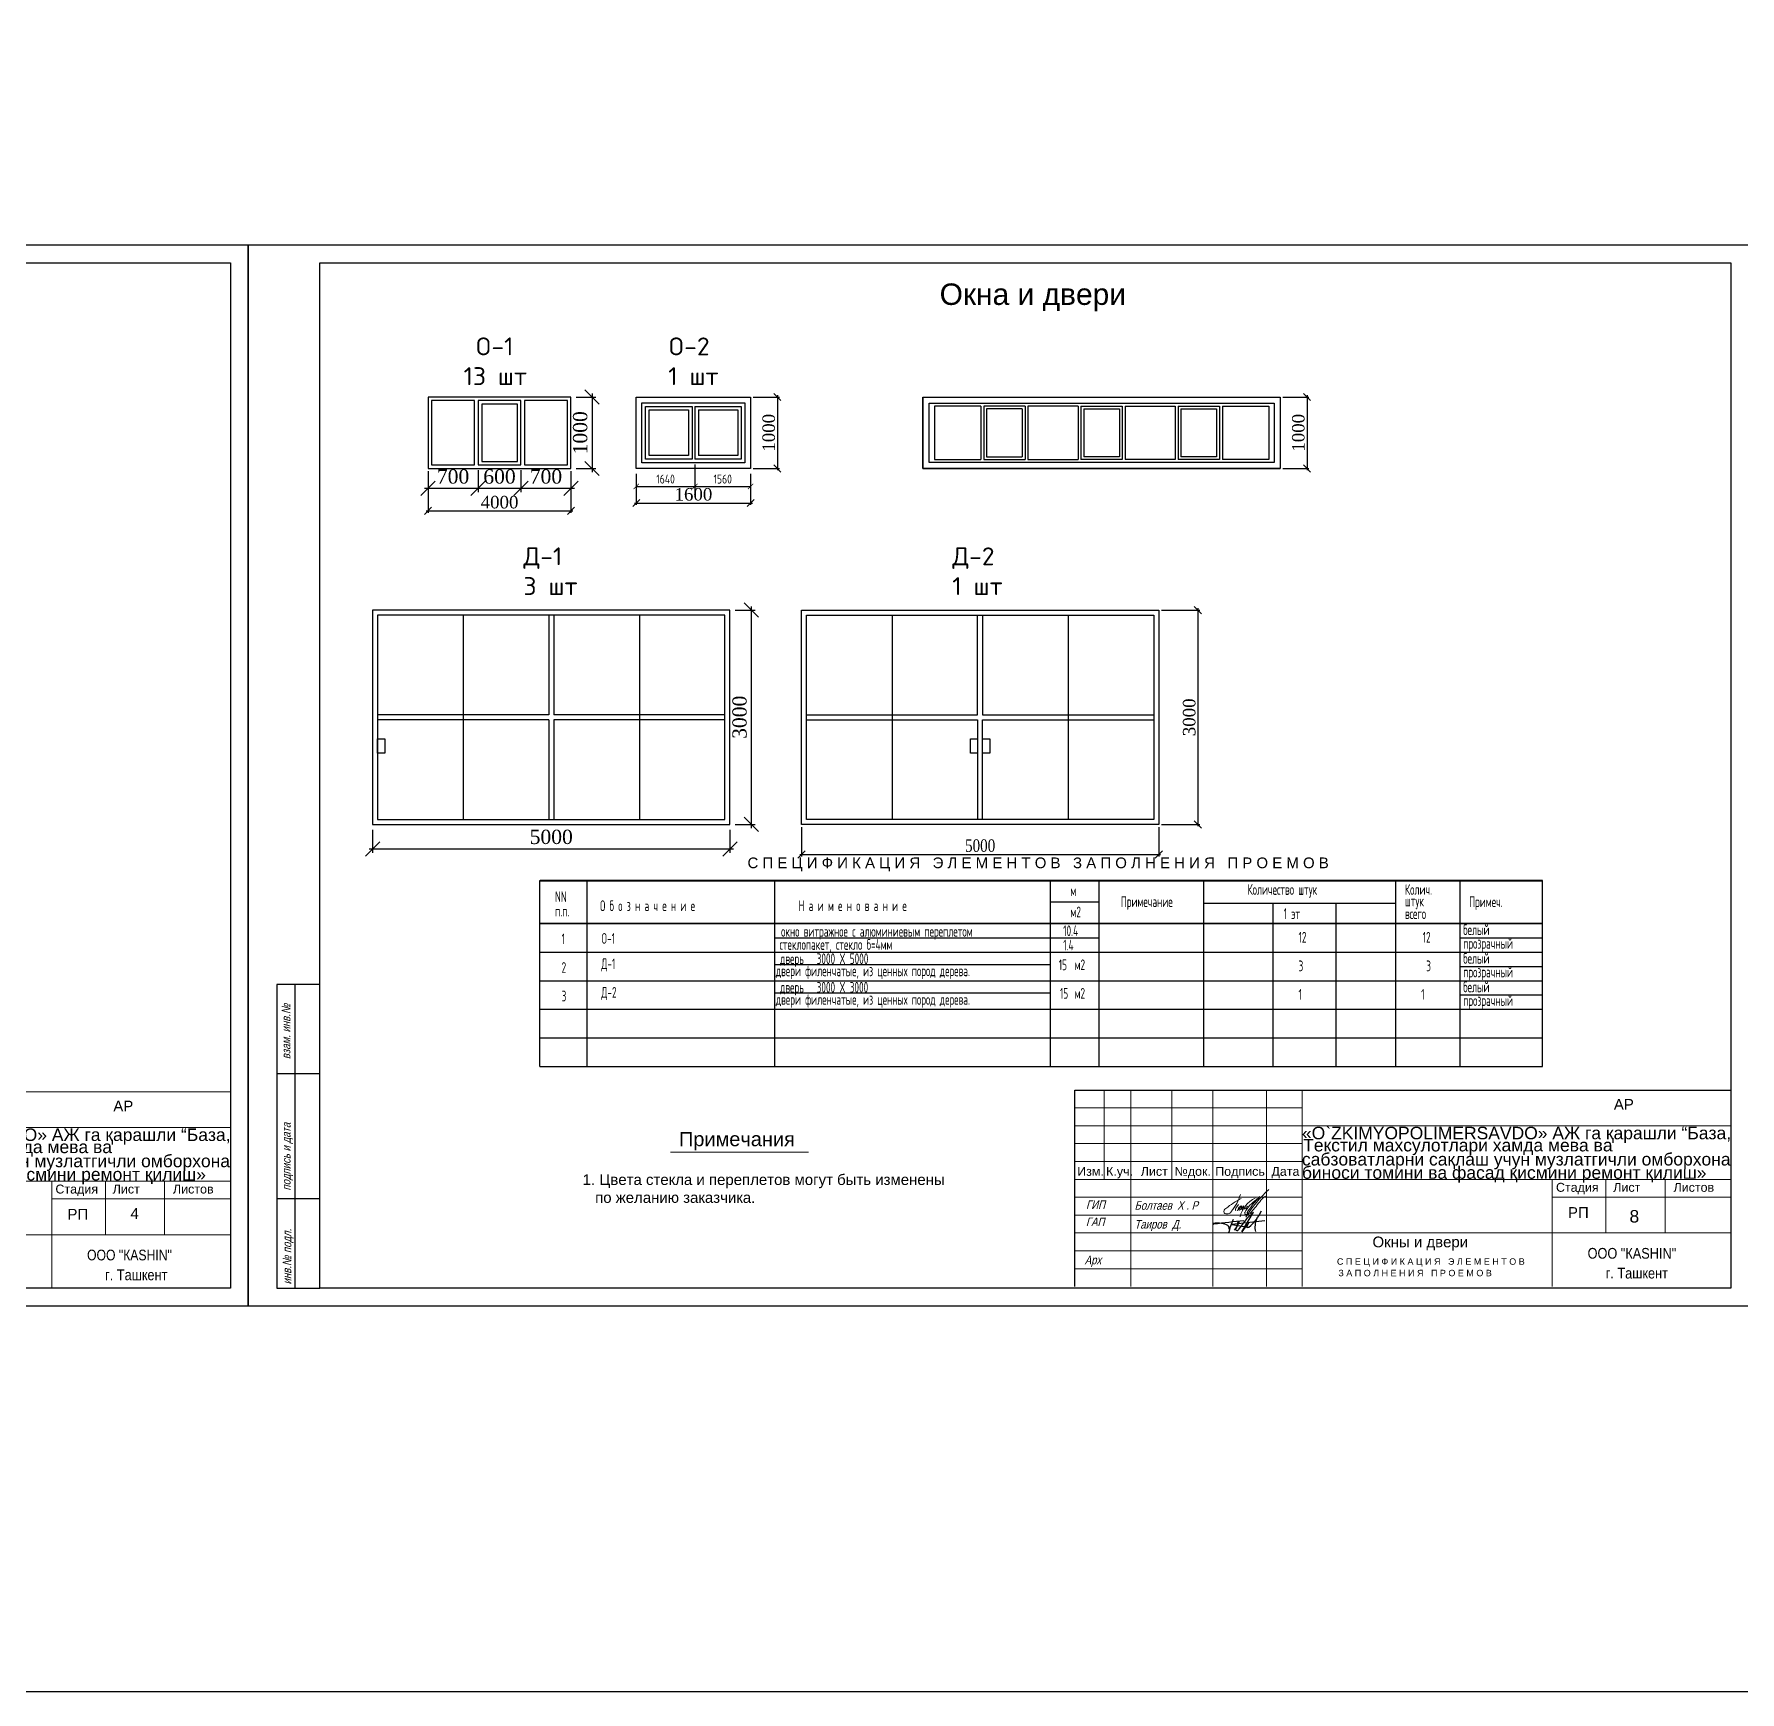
# Model space of a CAD drawing. Header units: millimetres. Extents: x 72928 to 1386960, y 320086 to 445536.
# Drawn here: x 165577 to 213321, y 320086 to 366483 of the extents above; entities that cross this region are included whole.
import ezdxf

# ---------------------------------------------------------------- set-up
doc = ezdxf.new("R2010")
doc.units = ezdxf.units.MM
doc.layers.get('Defpoints').update_dxf_attribs({"color": 140})
for name, color, linetype in [('STENI', 7, 'Continuous'), ('СТЕНЫ', 7, 'Continuous'), ('ђЂЊЉЂ', 7, 'Continuous')]:
    doc.layers.add(name, color=color, linetype=linetype)
doc.styles.add('Annotative', font='romans.shx')
doc.styles.add('Arch-Dim', font='romans.shx', dxfattribs={"width": 0.75})
doc.styles.add('ira', font='arial.ttf', dxfattribs={"height": 3})
doc.styles.add('J~stule', font='dutch.ttf')
doc.styles.add('K', font='Cyrillc', dxfattribs={"width": 0.85})
doc.styles.add('Оксана', font='romans.shx', dxfattribs={"width": 0.7, "height": 3})
doc.dimstyles.new('Annotative-UK', dxfattribs={"dimscale": 0, "dimtxt": 2.5, "dimasz": 1.5, "dimexe": 1.5, "dimexo": 1.5, "dimgap": 0.8, "dimtad": 1, "dimdec": 0, "dimdsep": 46, "dimtxsty": 'Arch-Dim', "dimblk": 'ARCHTICK', "dimcen": 2.5, "dimadec": 1, "dimazin": 2, "dimtfac": 1, "dimtdec": 0, "dimtix": 1, "dimtmove": 2, "dimatfit": 3, "dimfxl": 1, "dimtolj": 1, "dimtzin": 0, "dimarcsym": 0})
doc.dimstyles.new('J~style', dxfattribs={"dimscale": 100, "dimtxt": 3.5, "dimasz": 2, "dimexe": 0.55, "dimexo": 0.725, "dimtad": 1, "dimdec": 0, "dimdsep": 46, "dimtxsty": 'J~stule', "dimblk": 'OBLIQUE', "dimcen": 2, "dimdle": 0.5, "dimadec": 0, "dimazin": 0, "dimtfac": 1, "dimtdec": 0, "dimtmove": 0, "dimatfit": 3, "dimfxl": 1, "dimarcsym": 0})

# ---------------------------------------------------------------- blocks, each defined once
blk = doc.blocks.new('fhdfghf')
at = {"color": 5, "lineweight": 20}
blk.add_line((664280, -199007, -14), (664210, -199108, -14), dxfattribs=at)
for centre, radius, start, end in [((667650, -201327, -14), 3722, 132.6782, 148.135), ((665360, -200861, -14), 2253, 116.525, 129.3995), ((663150, -198412, -14), 1223, 319.465, 345.1322), ((664387, -199157, -14), 112, 104.0982, 173.4812), ((664061, -198796, -14), 409, 301.6284, 317.3071), ((664222, -198955, -14), 228, 294.9657, 331.7802), ((665091, -199543, -14), 789, 115.6212, 166.4129), ((664347, -199062, -14), 18.5, 323.1613, 47.5651), ((665482, -199822, -14), 1184, 126.22, 150.1142), ((665071, -199693, -14), 830, 130.3309, 136.5743), ((666784, -200665, -14), 2676, 135.4958, 147.1784), ((660730, -195797, -14), 5196, 318.6511, 323.4877), ((665234, -199150, -14), 419, 117.7259, 141.4944), ((663973, -199211, -14), 102, 115.6032, 197.5298), ((663964, -199145, -14), 131, 228.1255, 331.8838), ((664258, -199149, -14), 63.1, 140.3002, 221.0823), ((664303, -199184, -14), 47.6, 124.8659, 181.7353), ((664304, -199134, -14), 30.6, 199.4705, 297.4202), ((664386, -199103, -14), 47.3, 230.2837, 302.1367), ((664453, -199112, -14), 18.7, 151.3364, 325.7188), ((664538, -199262, -14), 86.9, 159.6695, 162.7065), ((664516, -199105, -14), 24, 157.9337, 322.1458), ((664556, -199250, -14), 37.2, 153.647, 295.5634), ((664604, -199274, -14), 91.5, 139.0641, 153.5674), ((664456, -199098, -14), 219, 302, 323.6344), ((664699, -199257, -14), 71.4, 150.6348, 202.474)]:
    blk.add_arc(centre, radius, start, end, dxfattribs=at)
at = {"color": 5}
for centre, radius, start, end in [((664605, -199261, -14), 277, 133.4432, 153.7128), ((664418, -199065, -14), 5.37, 20.5504, 127.1283), ((664817, -198912, -14), 57, 48.0348, 133.1957), ((664817, -198912, -14), 57, 321.8072, 323.5871), ((664493, -199251, -14), 41.1, 159.0287, 264.3192), ((664469, -199173, -14), 121, 279.655, 322.3893)]:
    blk.add_arc(centre, radius, start, end, dxfattribs=at)
blk = doc.blocks.new('hfgjfj')
at = {"color": 5}
for p, q in [((665018, -199469, -14), (664098, -199571, -14)), ((664098, -199571, -14), (664547, -199648, -14)), ((664518, -199405, -14), (664330, -199647, -14)), ((664375, -199772, -14), (664698, -199224, -14)), ((664698, -199224, -14), (664518, -199405, -14)), ((664573, -199518, -14), (664523, -199598, -14)), ((664168, -199728, -14), (664208, -199682, -14)), ((664330, -199647, -14), (664274, -199719, -14))]:
    blk.add_line(p, q, dxfattribs=at)
for centre, radius, start, end in [((663681, -200296, -14), 765, 80.7492, 98.7716), ((663589, -199533, -14), 25.4, 195.3788, 273.8454), ((683781, -375645, -14), 177240, 96.26802, 96.54112), ((663775, -199926, -14), 386, 57.4947, 85.6649), ((665794, -200195, -14), 1832, 155.3386, 167.762), ((663049, -199001, -14), 1345, 329.5501, 338.1173), ((664465, -199629, -14), 235, 143.9327, 183.5834), ((664284, -199499, -14), 13, 347.8787, 134.5389), ((667480, -201984, -14), 3812, 139.6857, 144.5319), ((663824, -198697, -14), 1203, 308.3318, 335.9237), ((665310, -199648, -14), 570, 155.2853, 192.3129), ((663922, -199679, -14), 98.8, 346.7769, 52.8455), ((664239, -199701, -14), 39.4, 127.5681, 331.9532), ((664577, -199631, -14), 63.2, 148.9616, 194.99), ((664537, -199599, -14), 53.2, 246.6226, 307.8712)]:
    blk.add_arc(centre, radius, start, end, dxfattribs=at)
blk = doc.blocks.new('_Oblique')
at = {"color": 0, "linetype": 'ByBlock', "lineweight": -2}
blk.add_line((-0.5, -0.5), (0.5, 0.5), dxfattribs=at)
blk = doc.blocks.new('*D227')
at = {"color": 0, "lineweight": -2, "ltscale": 6, "transparency": 16777216}
for p, q in [((2571255, 1700234), (2571255, 1699975)), ((2571955, 1700284), (2571955, 1699975)), ((2571205, 1700030), (2572005, 1700030))]:
    blk.add_line(p, q, dxfattribs=at)
at = {"layer": 'Defpoints', "color": 0, "lineweight": 30, "ltscale": 6, "transparency": 16777216}
for p in [(2571255, 1700307), (2571955, 1700357), (2571955, 1700030)]:
    blk.add_point(p, dxfattribs=at)
at = {"color": 0, "lineweight": -2, "ltscale": 6, "transparency": 16777216, "xscale": 200, "yscale": 200, "zscale": 200, "rotation": 180}
blk.add_blockref('_Oblique', (2571255, 1700030), dxfattribs=at)
at = {"color": 0, "lineweight": -2, "ltscale": 6, "transparency": 16777216, "xscale": 200, "yscale": 200, "zscale": 200}
blk.add_blockref('_Oblique', (2571955, 1700030), dxfattribs=at)
at = {"color": 0, "ltscale": 6, "transparency": 16777216, "insert": (2571605, 1700194), "char_height": 200, "attachment_point": 5, "style": 'J~stule'}
blk.add_mtext('700', dxfattribs=at)
blk = doc.blocks.new('*D228')
at = {"color": 0, "lineweight": -2, "ltscale": 6, "transparency": 16777216}
for p, q in [((2571955, 1700284), (2571955, 1699975)), ((2572555, 1700284), (2572555, 1699975)), ((2571905, 1700030), (2572605, 1700030))]:
    blk.add_line(p, q, dxfattribs=at)
at = {"layer": 'Defpoints', "color": 0, "lineweight": 30, "ltscale": 6, "transparency": 16777216}
for p in [(2571955, 1700357), (2572555, 1700357), (2572555, 1700030)]:
    blk.add_point(p, dxfattribs=at)
at = {"color": 0, "lineweight": -2, "ltscale": 6, "transparency": 16777216, "xscale": 200, "yscale": 200, "zscale": 200, "rotation": 180}
blk.add_blockref('_Oblique', (2571955, 1700030), dxfattribs=at)
at = {"color": 0, "lineweight": -2, "ltscale": 6, "transparency": 16777216, "xscale": 200, "yscale": 200, "zscale": 200}
blk.add_blockref('_Oblique', (2572555, 1700030), dxfattribs=at)
at = {"color": 0, "ltscale": 6, "transparency": 16777216, "insert": (2572255, 1700194), "char_height": 200, "attachment_point": 5, "style": 'J~stule'}
blk.add_mtext('600', dxfattribs=at)
blk = doc.blocks.new('*D229')
at = {"color": 0, "lineweight": -2, "ltscale": 6, "transparency": 16777216}
for p, q in [((2572555, 1700284), (2572555, 1699975)), ((2573255, 1700234), (2573255, 1699975)), ((2572505, 1700030), (2573305, 1700030))]:
    blk.add_line(p, q, dxfattribs=at)
at = {"layer": 'Defpoints', "color": 0, "lineweight": 30, "ltscale": 6, "transparency": 16777216}
for p in [(2572555, 1700357), (2573255, 1700307), (2573255, 1700030)]:
    blk.add_point(p, dxfattribs=at)
at = {"color": 0, "lineweight": -2, "ltscale": 6, "transparency": 16777216, "xscale": 200, "yscale": 200, "zscale": 200, "rotation": 180}
blk.add_blockref('_Oblique', (2572555, 1700030), dxfattribs=at)
at = {"color": 0, "lineweight": -2, "ltscale": 6, "transparency": 16777216, "xscale": 200, "yscale": 200, "zscale": 200}
blk.add_blockref('_Oblique', (2573255, 1700030), dxfattribs=at)
at = {"color": 0, "ltscale": 6, "transparency": 16777216, "insert": (2572905, 1700194), "char_height": 200, "attachment_point": 5, "style": 'J~stule'}
blk.add_mtext('700', dxfattribs=at)
blk = doc.blocks.new('*D230')
at = {"color": 0, "lineweight": -2, "ltscale": 6, "transparency": 16777216}
for p, q in [((2573328, 1701307), (2573605, 1701307)), ((2573550, 1701357), (2573550, 1700257)), ((2573328, 1700307), (2573605, 1700307))]:
    blk.add_line(p, q, dxfattribs=at)
at = {"layer": 'Defpoints', "color": 0, "lineweight": 30, "ltscale": 6, "transparency": 16777216}
for p in [(2573255, 1701307), (2573255, 1700307), (2573550, 1700307)]:
    blk.add_point(p, dxfattribs=at)
at = {"color": 0, "lineweight": -2, "ltscale": 6, "transparency": 16777216, "xscale": 200, "yscale": 200, "zscale": 200}
for p, rotation in [((2573550, 1701307), 90), ((2573550, 1700307), 270)]:
    blk.add_blockref('_Oblique', p, dxfattribs=dict(at, rotation=rotation))
at = {"color": 0, "ltscale": 6, "transparency": 16777216, "insert": (2573385, 1700807), "char_height": 200, "attachment_point": 5, "rotation": 90, "style": 'J~stule'}
blk.add_mtext('1000', dxfattribs=at)
blk = doc.blocks.new('*D231')
at = {"color": 0, "lineweight": -2, "transparency": 16777216}
for p, q in [((2596764, 1699872), (2597046, 1699872)), ((2596991, 1699922), (2596991, 1696822)), ((2596764, 1696872), (2597046, 1696872))]:
    blk.add_line(p, q, dxfattribs=at)
at = {"layer": 'Defpoints', "color": 0, "lineweight": 30, "transparency": 16777216}
for p in [(2596691, 1699872), (2596691, 1696872), (2596991, 1696872)]:
    blk.add_point(p, dxfattribs=at)
at = {"color": 0, "lineweight": -2, "transparency": 16777216, "xscale": 200, "yscale": 200, "zscale": 200}
for p, rotation in [((2596991, 1699872), 90), ((2596991, 1696872), 270)]:
    blk.add_blockref('_Oblique', p, dxfattribs=dict(at, rotation=rotation))
at = {"color": 0, "transparency": 16777216, "insert": (2596827, 1698372), "char_height": 200, "attachment_point": 5, "rotation": 90, "style": 'J~stule'}
blk.add_mtext('3000', dxfattribs=at)
blk = doc.blocks.new('*D232')
at = {"color": 0, "lineweight": -2, "transparency": 16777216}
for p, q in [((2591691, 1696799), (2591691, 1696475)), ((2596691, 1696799), (2596691, 1696475)), ((2591641, 1696530), (2596741, 1696530))]:
    blk.add_line(p, q, dxfattribs=at)
at = {"layer": 'Defpoints', "color": 0, "lineweight": 30, "transparency": 16777216}
for p in [(2591691, 1696872), (2596691, 1696872), (2596691, 1696530)]:
    blk.add_point(p, dxfattribs=at)
at = {"color": 0, "lineweight": -2, "transparency": 16777216, "xscale": 200, "yscale": 200, "zscale": 200, "rotation": 180}
blk.add_blockref('_Oblique', (2591691, 1696530), dxfattribs=at)
at = {"color": 0, "lineweight": -2, "transparency": 16777216, "xscale": 200, "yscale": 200, "zscale": 200}
blk.add_blockref('_Oblique', (2596691, 1696530), dxfattribs=at)
at = {"color": 0, "transparency": 16777216, "insert": (2594191, 1696697), "char_height": 200, "attachment_point": 5, "style": 'J~stule'}
blk.add_mtext('5000', dxfattribs=at)
blk = doc.blocks.new('*D235')
at = {"color": 0, "lineweight": -2, "transparency": 16777216}
for p, q in [((197129, 350362), (198205, 350362)), ((198150, 350412), (198150, 344312)), ((197129, 344362), (198205, 344362))]:
    blk.add_line(p, q, dxfattribs=at)
at = {"layer": 'Defpoints', "color": 0, "transparency": 16777216}
for p in [(197056, 350362), (197056, 344362), (198150, 344362)]:
    blk.add_point(p, dxfattribs=at)
at = {"color": 0, "lineweight": -2, "transparency": 16777216, "xscale": 200, "yscale": 200, "zscale": 200}
for p, rotation in [((198150, 350362), 90), ((198150, 344362), 270)]:
    blk.add_blockref('_Oblique', p, dxfattribs=dict(at, rotation=rotation))
at = {"color": 0, "transparency": 16777216, "insert": (197909, 347362), "char_height": 350, "attachment_point": 5, "rotation": 90, "style": 'J~stule'}
blk.add_mtext('3000', dxfattribs=at)
blk = doc.blocks.new('*D236')
at = {"color": 0, "lineweight": -2, "transparency": 16777216}
for p, q in [((187056, 344290), (187056, 343469)), ((197056, 344290), (197056, 343469)), ((187006, 343524), (197106, 343524))]:
    blk.add_line(p, q, dxfattribs=at)
at = {"layer": 'Defpoints', "color": 0, "transparency": 16777216}
for p in [(187056, 344362), (197056, 344362), (197056, 343524)]:
    blk.add_point(p, dxfattribs=at)
at = {"color": 0, "lineweight": -2, "transparency": 16777216, "xscale": 200, "yscale": 200, "zscale": 200, "rotation": 180}
blk.add_blockref('_Oblique', (187056, 343524), dxfattribs=at)
at = {"color": 0, "lineweight": -2, "transparency": 16777216, "xscale": 200, "yscale": 200, "zscale": 200}
blk.add_blockref('_Oblique', (197056, 343524), dxfattribs=at)
at = {"color": 0, "transparency": 16777216, "insert": (192056, 343769), "char_height": 350, "attachment_point": 5, "style": 'J~stule'}
blk.add_mtext('{\\W0.8;5000}', dxfattribs=at)
blk = doc.blocks.new('*D237')
at = {"color": 0, "lineweight": -2, "transparency": 16777216}
for p, q in [((185704, 356325), (186436, 356325)), ((186381, 356375), (186381, 354275)), ((185704, 354325), (186436, 354325))]:
    blk.add_line(p, q, dxfattribs=at)
at = {"layer": 'Defpoints', "color": 0, "transparency": 16777216}
for p in [(185631, 356325), (185631, 354325), (186381, 354325)]:
    blk.add_point(p, dxfattribs=at)
at = {"color": 0, "lineweight": -2, "transparency": 16777216, "xscale": 200, "yscale": 200, "zscale": 200}
for p, rotation in [((186381, 356325), 90), ((186381, 354325), 270)]:
    blk.add_blockref('_Oblique', p, dxfattribs=dict(at, rotation=rotation))
at = {"color": 0, "transparency": 16777216, "insert": (186139, 355325), "char_height": 350, "attachment_point": 5, "rotation": 90, "style": 'J~stule'}
blk.add_mtext('1000', dxfattribs=at)
blk = doc.blocks.new('*D238')
at = {"color": 0, "lineweight": -2, "transparency": 16777216}
for p, q in [((182431, 354085), (182431, 353304)), ((185631, 354085), (185631, 353304)), ((182381, 353359), (185681, 353359))]:
    blk.add_line(p, q, dxfattribs=at)
at = {"layer": 'Defpoints', "color": 0, "transparency": 16777216}
for p in [(182431, 354158), (185631, 354158), (185631, 353359)]:
    blk.add_point(p, dxfattribs=at)
at = {"color": 0, "lineweight": -2, "transparency": 16777216, "xscale": 200, "yscale": 200, "zscale": 200, "rotation": 180}
blk.add_blockref('_Oblique', (182431, 353359), dxfattribs=at)
at = {"color": 0, "lineweight": -2, "transparency": 16777216, "xscale": 200, "yscale": 200, "zscale": 200}
blk.add_blockref('_Oblique', (185631, 353359), dxfattribs=at)
at = {"color": 0, "transparency": 16777216, "insert": (184031, 353601), "char_height": 350, "attachment_point": 5, "style": 'J~stule'}
blk.add_mtext('1600', dxfattribs=at)
blk = doc.blocks.new('*D246')
at = {"color": 0, "lineweight": -2, "transparency": 16777216}
for p, q in [((176604, 354252), (176604, 353085)), ((180604, 354252), (180604, 353085)), ((176554, 353140), (180654, 353140))]:
    blk.add_line(p, q, dxfattribs=at)
at = {"layer": 'Defpoints', "color": 0, "transparency": 16777216}
for p in [(176604, 354325), (180604, 354325), (180604, 353140)]:
    blk.add_point(p, dxfattribs=at)
at = {"color": 0, "lineweight": -2, "transparency": 16777216, "xscale": 200, "yscale": 200, "zscale": 200, "rotation": 180}
blk.add_blockref('_Oblique', (176604, 353140), dxfattribs=at)
at = {"color": 0, "lineweight": -2, "transparency": 16777216, "xscale": 200, "yscale": 200, "zscale": 200}
blk.add_blockref('_Oblique', (180604, 353140), dxfattribs=at)
at = {"color": 0, "transparency": 16777216, "insert": (178604, 353381), "char_height": 350, "attachment_point": 5, "style": 'J~stule'}
blk.add_mtext('4000', dxfattribs=at)
blk = doc.blocks.new('_ArchTick')
at = {"color": 0, "linetype": 'ByBlock', "const_width": 0.15}
blk.add_lwpolyline([(-0.5, -0.5), (0.5, 0.5)], dxfattribs=at)
blk = doc.blocks.new('*D255')
at = {"color": 0, "lineweight": -2, "transparency": 16777216}
for p, q in [((184071, 354435), (184071, 353674)), ((182431, 354175), (182431, 353674)), ((182431, 353824), (184071, 353824))]:
    blk.add_line(p, q, dxfattribs=at)
at = {"layer": 'Defpoints', "color": 0, "transparency": 16777216}
for p in [(182431, 354325), (184071, 354585), (184071, 353824)]:
    blk.add_point(p, dxfattribs=at)
at = {"color": 0, "lineweight": -2, "transparency": 16777216, "xscale": 150, "yscale": 150, "zscale": 150, "rotation": 180}
blk.add_blockref('_ArchTick', (182431, 353824), dxfattribs=at)
at = {"color": 0, "lineweight": -2, "transparency": 16777216, "xscale": 150, "yscale": 150, "zscale": 150}
blk.add_blockref('_ArchTick', (184071, 353824), dxfattribs=at)
at = {"color": 0, "transparency": 16777216, "insert": (183251, 354029), "char_height": 250, "attachment_point": 5, "style": 'Arch-Dim'}
blk.add_mtext('\\A1;1640', dxfattribs=at)
blk = doc.blocks.new('*D256')
at = {"color": 0, "lineweight": -2, "transparency": 16777216}
for p, q in [((184071, 354435), (184071, 353674)), ((184071, 353824), (185631, 353824)), ((185631, 354175), (185631, 353674))]:
    blk.add_line(p, q, dxfattribs=at)
at = {"layer": 'Defpoints', "color": 0, "transparency": 16777216}
for p in [(184071, 354585), (185631, 354325), (185631, 353824)]:
    blk.add_point(p, dxfattribs=at)
at = {"color": 0, "lineweight": -2, "transparency": 16777216, "xscale": 150, "yscale": 150, "zscale": 150, "rotation": 180}
blk.add_blockref('_ArchTick', (184071, 353824), dxfattribs=at)
at = {"color": 0, "lineweight": -2, "transparency": 16777216, "xscale": 150, "yscale": 150, "zscale": 150}
blk.add_blockref('_ArchTick', (185631, 353824), dxfattribs=at)
at = {"color": 0, "transparency": 16777216, "insert": (184851, 354029), "char_height": 250, "attachment_point": 5, "style": 'Arch-Dim'}
blk.add_mtext('\\A1;1560', dxfattribs=at)
blk = doc.blocks.new('*D262')
at = {"color": 0, "lineweight": -2, "transparency": 16777216}
for p, q in [((200528, 356325), (201260, 356325)), ((201205, 356375), (201205, 354275)), ((200528, 354325), (201260, 354325))]:
    blk.add_line(p, q, dxfattribs=at)
at = {"layer": 'Defpoints', "color": 0, "transparency": 16777216}
for p in [(200455, 356325), (200455, 354325), (201205, 354325)]:
    blk.add_point(p, dxfattribs=at)
at = {"color": 0, "lineweight": -2, "transparency": 16777216, "xscale": 200, "yscale": 200, "zscale": 200}
for p, rotation in [((201205, 356325), 90), ((201205, 354325), 270)]:
    blk.add_blockref('_Oblique', p, dxfattribs=dict(at, rotation=rotation))
at = {"color": 0, "transparency": 16777216, "insert": (200963, 355325), "char_height": 350, "attachment_point": 5, "rotation": 90, "style": 'J~stule'}
blk.add_mtext('1000', dxfattribs=at)
blk = doc.blocks.new('tyiuyiuoudrty')
for points in [[(2573255.4, 1701306.7), (2571255.4, 1701306.7), (2571255.4, 1700306.7), (2573255.4, 1700306.7)], [(2571905.4, 1701256.7), (2571305.4, 1701256.7), (2571305.4, 1700356.7), (2571905.4, 1700356.7)], [(2572555.4, 1701256.7), (2571955.4, 1701256.7), (2571955.4, 1700356.7), (2572555.4, 1700356.7)], [(2572505.4, 1701206.7), (2572005.4, 1701206.7), (2572005.4, 1700406.7), (2572505.4, 1700406.7)], [(2573205.4, 1701256.7), (2572605.4, 1701256.7), (2572605.4, 1700356.7), (2573205.4, 1700356.7)]]:
    blk.add_lwpolyline(points, close=True)
at = {"ltscale": 6}
dim = blk.add_linear_dim(base=(2573550, 1700306.7), p1=(2573255.4, 1701306.7), p2=(2573255.4, 1700306.7), angle=90, dimstyle='J~style', override={"dimfxl": 1.25}, dxfattribs=at)
dim.commit()
dim.dimension.update_dxf_attribs({"geometry": '*D230', "text_midpoint": (2573384.8, 1700806.7)})
for base, p1, p2, picture, middle in [((2571955.4, 1700030), (2571255.4, 1700306.7), (2571955.4, 1700356.7), '*D227', (2571605.4, 1700194.5)), ((2572555.4, 1700030), (2571955.4, 1700356.7), (2572555.4, 1700356.7), '*D228', (2572255.4, 1700194.5)), ((2573255.4, 1700030), (2572555.4, 1700356.7), (2573255.4, 1700306.7), '*D229', (2572905.4, 1700194.5))]:
    dim = blk.add_linear_dim(base=base, p1=p1, p2=p2, dimstyle='J~style', override={"dimfxl": 1.25}, dxfattribs=at)
    dim.commit()
    dim.dimension.update_dxf_attribs({"geometry": picture, "text_midpoint": middle})
blk = doc.blocks.new('hjkljldghjtyikt')
for p, q in [((2592958.9, 1699801.7), (2592958.9, 1696941.7)), ((2594156.4, 1699801.7), (2594156.4, 1698406.7)), ((2594226.4, 1699801.7), (2594226.4, 1698406.7)), ((2595423.9, 1699801.7), (2595423.9, 1696941.7)), ((2594156.4, 1698406.7), (2591761.4, 1698406.7)), ((2594156.4, 1698336.7), (2591761.4, 1698336.7)), ((2594156.4, 1698336.7), (2594156.4, 1696941.7)), ((2596621.4, 1698406.7), (2594226.4, 1698406.7)), ((2594226.4, 1698336.7), (2594226.4, 1696941.7)), ((2596621.4, 1698336.7), (2594226.4, 1698336.7))]:
    blk.add_line(p, q)
blk.add_lwpolyline([(2596691.4, 1699871.7), (2591691.4, 1699871.7), (2591691.4, 1696871.7), (2596691.4, 1696871.7)], close=True)
for points in [[(2594226.4, 1699801.7), (2591761.4, 1699801.7), (2591761.4, 1696941.7), (2594226.4, 1696941.7)], [(2594226.4, 1696941.7), (2596621.4, 1696941.7), (2596621.4, 1699801.7), (2594226.4, 1699801.7)]]:
    blk.add_lwpolyline(points)
at = {"lineweight": 30}
blk.add_lwpolyline([(2591861.4, 1697871.7), (2591761.4, 1697871.7), (2591761.4, 1698071.7), (2591861.4, 1698071.7)], close=True, dxfattribs=at)
dim = blk.add_linear_dim(base=(2596991.4, 1696871.7), p1=(2596691.4, 1699871.7), p2=(2596691.4, 1696871.7), angle=90, dimstyle='J~style')
dim.commit()
dim.dimension.update_dxf_attribs({"geometry": '*D231', "text_midpoint": (2596826.9, 1698371.7)})
dim = blk.add_linear_dim(base=(2596691.4, 1696530.1), p1=(2591691.4, 1696871.7), p2=(2596691.4, 1696871.7), dimstyle='J~style')
dim.commit()
dim.dimension.update_dxf_attribs({"geometry": '*D232', "text_midpoint": (2594191.4, 1696696.8)})

msp = doc.modelspace()

# ---------------------------------------------------------------- linework, layer by layer
for p, q in [((190455.3, 356324.6), (190455.3, 354324.6)), ((190455.3, 356324.6), (200455.3, 356324.6)), ((200455.3, 356324.6), (200455.3, 354324.6)), ((183891.3, 355964.6), (183891.3, 354684.6)), ((183991.3, 356064.6), (183991.3, 354584.6)), ((184071.3, 356064.6), (184071.3, 354584.6)), ((184171.3, 355964.6), (184171.3, 354684.6)), ((192075.3, 356074.6), (192075.3, 354574.6)), ((192155.3, 356074.6), (192155.3, 354574.6)), ((193235.3, 355994.6), (193235.3, 354654.6)), ((193315.3, 356074.6), (193315.3, 354574.6)), ((193395.3, 356074.6), (193395.3, 354574.6)), ((194795.3, 356074.6), (194795.3, 354574.6)), ((194875.3, 356074.6), (194875.3, 354574.6)), ((194955.3, 355994.6), (194955.3, 354654.6)), ((196035.3, 356074.6), (196035.3, 354574.6)), ((196115.3, 356074.6), (196115.3, 354574.6)), ((197515.3, 356074.6), (197515.3, 354574.6)), ((197595.3, 356074.6), (197595.3, 354574.6)), ((197675.3, 355994.6), (197675.3, 354654.6)), ((198755.3, 356074.6), (198755.3, 354574.6)), ((198835.3, 356074.6), (198835.3, 354574.6)), ((190455.3, 354324.6), (200455.3, 354324.6)), ((190455.3, 354324.6), (200455.3, 354324.6)), ((189591.4, 350222.4), (189591.4, 344502.4)), ((191986.4, 347432.4), (191986.4, 350222.4)), ((192126.4, 350222.4), (192126.4, 347432.4)), ((194521.4, 350222.4), (194521.4, 344502.4)), ((187196.4, 347432.4), (191986.4, 347432.4)), ((187196.4, 347292.4), (191986.4, 347292.4)), ((191986.4, 347292.4), (191986.4, 344502.4)), ((192126.4, 347432.4), (196916.4, 347432.4)), ((192126.4, 344502.4), (192126.4, 347292.4)), ((192126.4, 347292.4), (196916.4, 347292.4)), ((205491.5, 341190.3), (207798.1, 341190.3)), ((205491.5, 340390.3), (207798.1, 340390.3)), ((205491.5, 339590.3), (207798.1, 339590.3))]:
    msp.add_line(p, q)
at = {"lineweight": 30}
for p, q in [((172371, 339882), (172371, 331382)), ((173571, 339882), (172371, 339882)), ((172871, 339882), (172871, 331382)), ((173571, 337382), (172371, 337382)), ((194704.5, 336930), (213071, 336930)), ((194704.5, 331430), (194704.5, 336930)), ((172871, 333882), (172371, 333882)), ((173571, 333882), (172871, 333882)), ((172371, 331382), (173571, 331382))]:
    msp.add_line(p, q, dxfattribs=at)
at = {"lineweight": 20}
for p, q in [((195528.1, 336930), (195528.1, 334430)), ((197421, 336930), (197421, 334430)), ((183384.4, 335189.3), (187252.9, 335189.3))]:
    msp.add_line(p, q, dxfattribs=at)
at = {"color": 1}
msp.add_lwpolyline([(72928.2, 445536.1), (621892.2, 445536.1), (621892.2, 320086.1), (72928.2, 320086.1)], close=True, dxfattribs=at)
at = {"ltscale": 6}
for points in [[(129571, 360582), (171571, 360582), (171571, 330882), (129571, 330882)], [(171571, 360582), (213571, 360582), (213571, 330882), (171571, 330882)]]:
    msp.add_lwpolyline(points, close=True, dxfattribs=at)
at = {"lineweight": 30}
for points in [[(171071, 331382), (131571, 331382), (131571, 360082), (171071, 360082)], [(213071, 331382), (173571, 331382), (173571, 360082), (213071, 360082)]]:
    msp.add_lwpolyline(points, close=True, dxfattribs=at)
for points in [[(182431.3, 356324.6), (185631.3, 356324.6), (185631.3, 354324.6), (182431.3, 354324.6)], [(190455.3, 356324.6), (200455.3, 356324.6), (200455.3, 354324.6), (190455.3, 354324.6)], [(182591.3, 356164.6), (185471.3, 356164.6), (185471.3, 354484.6), (182591.3, 354484.6)], [(190625.3, 356154.6), (200285.3, 356154.6), (200285.3, 354494.6), (190625.3, 354494.6)], [(187056.4, 350362.4), (197056.4, 350362.4), (197056.4, 344362.4), (187056.4, 344362.4)], [(187196.4, 350222.4), (196916.4, 350222.4), (196916.4, 344502.4), (187196.4, 344502.4)], [(191786.4, 346762.4), (191986.4, 346762.4), (191986.4, 346362.4), (191786.4, 346362.4)], [(192126.4, 346762.4), (192326.4, 346762.4), (192326.4, 346362.4), (192126.4, 346362.4)]]:
    msp.add_lwpolyline(points, close=True)
for points in [[(183991.3, 354584.6), (182691.3, 354584.6), (182691.3, 356064.6), (183991.3, 356064.6)], [(183891.3, 354684.6), (182791.3, 354684.6), (182791.3, 355964.6), (183891.3, 355964.6)], [(184071.3, 356064.6), (185371.3, 356064.6), (185371.3, 354584.6), (184071.3, 354584.6)], [(184171.3, 355964.6), (185271.3, 355964.6), (185271.3, 354684.6), (184171.3, 354684.6)], [(192075.3, 356074.6), (190775.3, 356074.6), (190775.3, 354574.6), (192075.3, 354574.6)], [(193315.3, 356074.6), (192155.3, 356074.6), (192155.3, 354574.6), (193315.3, 354574.6)], [(193235.3, 355994.6), (192235.3, 355994.6), (192235.3, 354654.6), (193235.3, 354654.6)], [(194795.3, 356074.6), (193395.3, 356074.6)], [(194875.3, 356074.6), (196035.3, 356074.6), (196035.3, 354574.6), (194875.3, 354574.6)], [(194955.3, 355994.6), (195955.3, 355994.6), (195955.3, 354654.6), (194955.3, 354654.6)], [(196115.3, 356074.6), (197515.3, 356074.6)], [(197595.3, 356074.6), (198755.3, 356074.6), (198755.3, 354574.6), (197595.3, 354574.6)], [(197675.3, 355994.6), (198675.3, 355994.6), (198675.3, 354654.6), (197675.3, 354654.6)], [(198835.3, 356074.6), (200135.3, 356074.6), (200135.3, 354574.6), (198835.3, 354574.6)], [(193395.3, 354574.6), (194795.3, 354574.6)], [(196035.3, 354574.6), (194875.3, 354574.6)], [(197515.3, 354574.6), (196115.3, 354574.6)]]:
    msp.add_lwpolyline(points)
at = {"layer": 'STENI', "color": 0, "linetype": 'ByBlock', "ltscale": 10}
msp.add_line((198312.9, 342164.8), (203691.4, 342164.8), dxfattribs=at)
at = {"layer": 'СТЕНЫ', "color": 0, "lineweight": 30}
for p, q in [((179732.1, 342790.3), (207798.1, 342790.3)), ((179732.1, 337590.3), (179732.1, 342790.3)), ((181052.9, 337590.3), (181052.9, 342790.3)), ((186312.3, 337590.3), (186312.3, 342790.3)), ((194020.9, 337590.3), (194020.9, 342790.3)), ((195384.1, 337590.3), (195384.1, 342790.3)), ((198312.9, 337590.3), (198312.9, 342790.3)), ((203691.4, 337590.3), (203691.4, 342790.3)), ((205491.5, 337590.3), (205491.5, 342790.3)), ((207798.1, 337590.3), (207798.1, 342790.3)), ((200259.5, 337590.3), (200259.5, 342164.8)), ((202016.7, 337590.3), (202016.7, 342164.8)), ((179732.1, 337590.3), (207798.1, 337590.3))]:
    msp.add_line(p, q, dxfattribs=at)
at = {"layer": 'СТЕНЫ', "color": 0}
for p, q in [((203691.4, 337590.3), (203691.4, 342790.3)), ((195384.1, 342186.8), (194020.9, 342186.8)), ((179732.1, 341590.3), (205423.3, 341590.3)), ((186312.3, 341190.3), (195384.1, 341190.3)), ((179732.1, 340790.3), (207798.1, 340790.3)), ((186312.3, 340446.6), (194020.9, 340446.6)), ((179732.1, 339990.3), (207798.1, 339990.3)), ((186312.3, 339646.6), (194020.9, 339646.6)), ((179732.1, 339190.3), (205423.3, 339190.3)), ((179732.1, 339190.3), (207798.1, 339190.3)), ((179732.1, 338390.3), (207798.1, 338390.3))]:
    msp.add_line(p, q, dxfattribs=at)
at = {"layer": 'СТЕНЫ', "color": 0, "lineweight": 30, "const_width": 50}
for points in [[(179732.1, 342790.3), (207798.1, 342790.3)], [(207798.1, 341590.3), (179732.1, 341590.3)]]:
    msp.add_lwpolyline(points, dxfattribs=at)
at = {"layer": 'ђЂЊЉЂ', "color": 7, "linetype": 'Continuous', "lineweight": 20}
for p, q in [((152704.5, 336882), (171071, 336882)), ((198571, 336930), (198571, 334930)), ((200071, 336930), (200071, 331430)), ((201071, 336930), (201071, 331430)), ((201071, 336430), (194704.5, 336430)), ((171071, 335882), (159071, 335882)), ((201071, 335930), (194704.5, 335930)), ((213071, 335930), (201071, 335930)), ((201071, 335430), (194704.5, 335430)), ((198571, 335430), (198571, 331430)), ((201071, 334930), (194704.5, 334930)), ((171071, 334382), (159071, 334382)), ((166071, 331382), (166071, 334382)), ((167571, 334382), (167571, 332882)), ((169226.4, 334382), (169226.4, 332882)), ((169226.4, 334382), (169226.4, 332882)), ((201071, 334430), (194704.5, 334430)), ((213071, 334430), (201071, 334430)), ((208071, 331430), (208071, 334430)), ((209571, 334430), (209571, 332930)), ((211226.4, 334430), (211226.4, 332930)), ((211226.4, 334430), (211226.4, 332930)), ((171071, 333882), (166071, 333882)), ((201071, 333930), (194704.5, 333930)), ((213071, 333930), (208071, 333930)), ((201071, 333430), (194704.5, 333430)), ((171071, 332882), (159071, 332882)), ((201071, 332930), (194704.5, 332930)), ((213071, 332930), (201071, 332930)), ((201071, 332430), (194704.5, 332430)), ((201071, 331930), (194704.5, 331930))]:
    msp.add_line(p, q, dxfattribs=at)
at = {"layer": 'ђЂЊЉЂ', "linetype": 'Continuous', "lineweight": 20}
msp.add_line((196271, 336930), (196271, 331430), dxfattribs=at)

# ---------------------------------------------------------------- block references
at = {"color": 1, "lineweight": 30, "xscale": 2, "yscale": 2, "zscale": 2}
for name, p in [('tyiuyiuoudrty', (-4965906.9, -3046288.9)), ('hjkljldghjtyikt', (-5008330.8, -3049381.1))]:
    msp.add_blockref(name, p, dxfattribs=at)
at = {"lineweight": 30}
for name in ['fhdfghf', 'hfgjfj']:
    msp.add_blockref(name, (-464993.3, 532736.7, 14.3), dxfattribs=at)

# ---------------------------------------------------------------- texts
at = {"lineweight": 20, "style": 'ira'}
for s, height, p in [('Окна и двери', 600, (190922.1, 358903.8)), ('С П Е Ц И Ф И К А Ц И Я   Э Л Е М Е Н Т О В   З А П О Л Н Е Н И Я   П Р О Е М О В', 300, (185544.4, 343138.3)), ('Окны и двери', 300, (203037.9, 332529)), ('С П Е Ц И Ф И К А Ц И Я   Э Л Е М Е Н Т О В', 180, (202042.2, 332040.1)), (' З А П О Л Н Е Н И Я   П Р О Е М О В', 180, (202012.4, 331718.7))]:
    msp.add_text(s, height=height, dxfattribs=at).set_placement(p)
for s, style, width, p in [('NN', 'Оксана', 0.6, (180158.6, 342191.7)), ('м', 'Оксана', 0.6, (194581.7, 342359.5)), ('Примечание', 'Оксана', 0.6, (195994.8, 342053.2)), ('Количество штук', 'Оксана', 0.6, (199538.8, 342393.2)), ('Колич.', 'Оксана', 0.6, (203947.5, 342393.2)), ('Примеч.', 'Оксана', 0.6, (205743.8, 342048.4)), ('п.п.', 'Оксана', 0.6, (180158.6, 341790.7)), ('О б о з н а ч е н и е', 'Оксана', 0.6, (181417.3, 341938)), ('Н а и м е н о в а н и е', 'Оксана', 0.6, (186970.3, 341938)), ('м2', 'Оксана', 0.6, (194583.8, 341764.8)), ('1 эт', 'Оксана', 0.6, (200549.8, 341714.4)), ('всего', 'Оксана', 0.6, (203947.5, 341715.1)), ('штук', 'Оксана', 0.6, (203947.5, 342073)), ('окно витражное с алюминиевым переплетом', 'Оксана', 0.6, (186485, 341221.2)), ('10.4', 'Оксана', 0.6, (194380.1, 341237.5)), ('  белый', 'Оксана', 0.6, (205338.7, 341266.3)), ('1', 'Оксана', 0.6, (180341.2, 341010.5)), ('O-1', 'Оксана', 0.6, (181454.4, 341024)), (' стеклопакет, стекло б=4мм', 'Оксана', 0.6, (186319.6, 340853.6)), ('1.4', 'Оксана', 0.6, (194380.1, 340837.5)), ('12', 'Оксана', 0.6, (200968, 341055.1)), ('12', 'Оксана', 0.6, (204442.8, 341055.1)), ('  прозрачный', 'Оксана', 0.6, (205338.7, 340884.9)), ('2', 'Оксана', 0.6, (180341.2, 340210.5)), ('Д-1', 'Оксана', 0.6, (181454.4, 340313.1)), ('дверь   3000 X 5000', 'Оксана', 0.6, (186456, 340455.4)), ('15', 'Оксана', 0.6, (194256.9, 340284.9)), ('м2', 'Оксана', 0.6, (194699.1, 340285.6)), ('3', 'Оксана', 0.6, (200968, 340255.1)), ('3', 'Оксана', 0.6, (204542, 340255.1)), ('  белый', 'Оксана', 0.6, (205338.7, 340466.3)), (' двери филенчатые, из ценных пород дерева.', 'Оксана', 0.6, (186217.6, 340115.7)), ('дверь   3000 X 3000', 'Оксана', 0.6, (186456, 339655.4)), ('  белый', 'Оксана', 0.6, (205338.7, 339666.3)), ('  прозрачный', 'Оксана', 0.6, (205338.7, 340084.9)), ('3', 'Оксана', 0.6, (180341.2, 339410.5)), ('Д-2', 'Оксана', 0.6, (181454.4, 339513.1)), (' двери филенчатые, из ценных пород дерева.', 'Оксана', 0.6, (186217.6, 339315.7)), ('15 ', 'Оксана', 0.6, (194290, 339484.9)), ('м2', 'Оксана', 0.6, (194699.1, 339485.6)), ('1', 'Оксана', 0.6, (200968, 339455.1)), ('1', 'Оксана', 0.6, (204399.8, 339455.1)), ('  прозрачный', 'Оксана', 0.6, (205338.7, 339284.9)), ('OOO "КАSHIN"', 'ira', 0.85, (209058.7, 332210.7)), ('г. Ташкент', 'ira', 0.85, (167563.9, 331607.8)), ('г. Ташкент', 'ira', 0.85, (209563.9, 331655.8))]:
    msp.add_text(s, height=300, dxfattribs=dict(style=style, width=width)).set_placement(p)
at = {"style": 'ira'}
for s, p in [('«O`ZKIMYOPOLIMERSAVDO» АЖ га қарашли “База,', (159063.2, 335504.4)), ('«O`ZKIMYOPOLIMERSAVDO» АЖ га қарашли “База,', (201063.2, 335552.4)), ('Текстил махсулотлари хамда мева ва ', (159097.7, 335164.8)), ('сабзоватларни сақлаш учун музлатгичли омборхона', (201063.2, 334818.1)), ('Текстил махсулотлари хамда мева ва ', (201097.7, 335212.8)), ('сабзоватларни сақлаш учун музлатгичли омборхона', (159063.2, 334770.1)), ('биноси томини ва фасад қисмини ремонт қилиш»', (159063.2, 334398)), ('биноси томини ва фасад қисмини ремонт қилиш»', (201063.2, 334446)), ('8', (210231.3, 333221.6))]:
    msp.add_text(s, height=350, dxfattribs=at).set_placement(p)
at = {"char_height": 500, "attachment_point": 1, "style": 'Annotative'}
for s, insert in [(' O-1\\P13 шт', (177598.5, 357993.5)), ('O-2\\P1 шт', (183325.9, 357993.5)), ('Д-1\\P3 шт', (179274, 352118)), ('Д-2\\P1 шт', (191278.4, 352118))]:
    msp.add_mtext_dynamic_manual_height_columns(s, width=3308.772, gutter_width=1250, heights=[0], dxfattribs=dict(at, insert=insert))
at = {"lineweight": 20, "attachment_point": 1, "style": 'ira'}
for s, insert, char_height in [('{\\fArial|b0|i0|c204|p34;Примечания}', (183626, 335759.1), 400), ('1. Цвета стекла и переплетов могут быть изменены  \\P   по желанию заказчика.', (180930.5, 334572.7), 300)]:
    msp.add_mtext(s, dxfattribs=dict(at, insert=insert, char_height=char_height))
at = {"layer": 'ђЂЊЉЂ', "color": 7, "linetype": 'Continuous', "lineweight": 20, "style": 'ira', "oblique": 15, "width": 0.8}
for s, p in [('взам. инв.№', (172749, 337792.4)), ('подпись и дата', (172754, 334116.1)), ('инв.№ подл.', (172775, 331488.6))]:
    msp.add_text(s, height=240, rotation=90, dxfattribs=at).set_placement(p)
at = {"layer": 'ђЂЊЉЂ', "color": 7, "linetype": 'Continuous', "lineweight": 20, "style": 'ira'}
for s, height, p in [('АР', 300, (167793.7, 336331.9)), ('АР', 300, (209793.7, 336379.8)), ('Изм.', 250, (194772, 334529.8)), ('К.уч.', 250, (195581.8, 334529.8)), ('Лист', 250, (196551.1, 334529.8)), ('№док.', 250, (197493.4, 334529.8)), ('Подпись', 250, (198635.4, 334529.8)), ('Дата', 250, (200208.6, 334529.8)), ('Стадия', 250, (166173.3, 334034.3)), ('Лист', 250, (167776.4, 334034.3)), ('Лист', 250, (167776.4, 334034.3)), ('Листов', 250, (169462.4, 334034.3)), ('Листов', 250, (169462.4, 334034.3)), ('Стадия', 250, (208173.3, 334082.3)), ('Лист', 250, (209776.4, 334082.3)), ('Лист', 250, (209776.4, 334082.3)), ('Листов', 250, (211462.4, 334082.3)), ('Листов', 250, (211462.4, 334082.3)), ('РП', 300, (166509.6, 333304.6)), ('РП', 300, (166509.6, 333304.6)), ('4', 300, (168273.2, 333324.1)), ('РП', 300, (208509.6, 333352.6)), ('РП', 300, (208509.6, 333352.6))]:
    msp.add_text(s, height=height, dxfattribs=at).set_placement(p)
at = {"layer": 'ђЂЊЉЂ', "color": 7, "linetype": 'Continuous', "lineweight": 20, "style": 'ira', "oblique": 15, "width": 0.8}
for s, p in [('ГИП', (195019.6, 333601.7)), ('ГИП', (195019.6, 333601.7)), ('Болтаев  Х . Р', (196377.9, 333579.2)), ('ГАП', (195017.1, 333121.6)), ('ГАП', (195017.1, 333121.6)), ('Таиров  Д.', (196374.6, 333052.8)), ('Арх', (194983, 332052.4))]:
    msp.add_text(s, height=240, dxfattribs=at).set_placement(p)
at = {"layer": 'ђЂЊЉЂ', "color": 7, "linetype": 'Continuous', "style": 'K', "width": 0.85}
msp.add_text('OOO "КАSHIN"', height=300, dxfattribs=at).set_placement((167058.7, 332162.7))

# ---------------------------------------------------------------- dimensions: what is measured, and where the dimension line sits
for base, p1, p2, text, picture, middle in [((186380.8, 354324.6), (185631.3, 356324.6), (185631.3, 354324.6), '1000', '*D237', (186138.6, 355324.6)), ((201204.7, 354324.6), (200455.3, 356324.6), (200455.3, 354324.6), '1000', '*D262', (200962.5, 355324.6)), ((198150.1, 344362.4), (197056.4, 350362.4), (197056.4, 344362.4), '3000', '*D235', (197909.1, 347362.4))]:
    dim = msp.add_linear_dim(base=base, p1=p1, p2=p2, angle=90, text=text, dimstyle='J~style')
    dim.commit()
    dim.dimension.update_dxf_attribs({"geometry": picture, "text_midpoint": middle})
dim = msp.add_linear_dim(base=(180603.9, 353139.8), p1=(176603.9, 354324.6), p2=(180603.9, 354324.6), dimstyle='J~style')
dim.commit()
dim.dimension.update_dxf_attribs({"geometry": '*D246', "text_midpoint": (178603.9, 353380.8)})
for base, p1, p2, picture, middle in [((184071.3, 353823.9), (182431.3, 354324.6), (184071.3, 354584.6), '*D255', (183251.3, 354028.9)), ((185631.3, 353823.9), (184071.3, 354584.6), (185631.3, 354324.6), '*D256', (184851.3, 354028.9))]:
    dim = msp.add_linear_dim(base=base, p1=p1, p2=p2, dimstyle='Annotative-UK', override={"dimzin": 3})
    dim.commit()
    dim.dimension.update_dxf_attribs({"geometry": picture, "text_midpoint": middle})
dim = msp.add_linear_dim(base=(185631.3, 353358.9), p1=(182431.3, 354158), p2=(185631.3, 354158), text='1600', dimstyle='J~style')
dim.commit()
dim.dimension.update_dxf_attribs({"geometry": '*D238', "text_midpoint": (184031.3, 353358.9), "dimtype": 160})
dim = msp.add_linear_dim(base=(197056.4, 343523.8), p1=(187056.4, 344362.4), p2=(197056.4, 344362.4), text='{\\W0.8;5000}', dimstyle='J~style')
dim.commit()
dim.dimension.update_dxf_attribs({"geometry": '*D236', "text_midpoint": (192056.4, 343768.6)})

doc.saveas('drawing.dxf')
